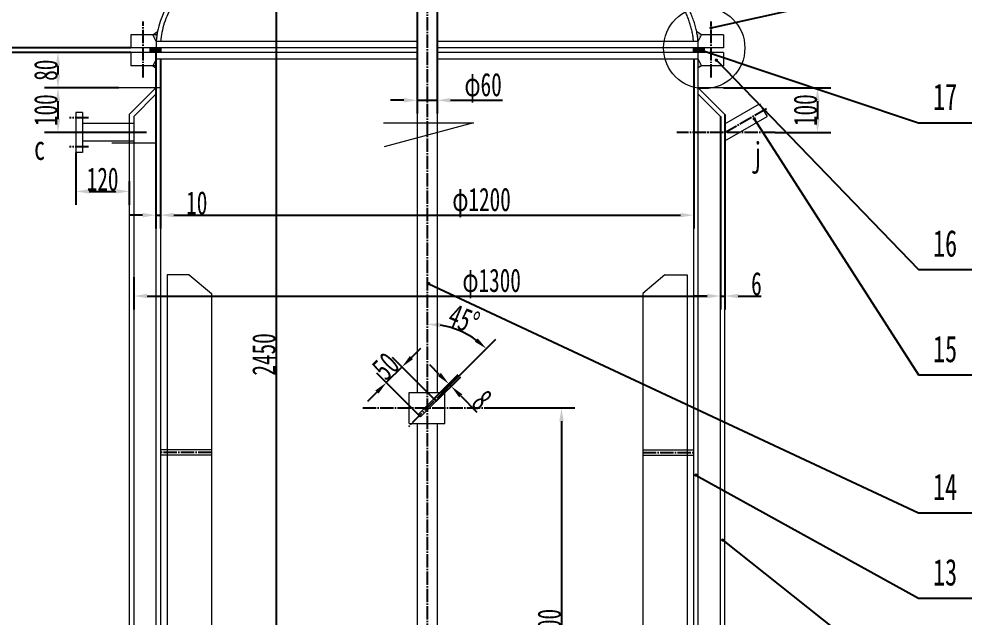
# Model space of a CAD drawing. Header units: millimetres. Extents: x 8208 to 15138, y -6581 to 3220.
# Drawn here: x 9540 to 11684, y -149 to 1199 of the extents above; entities that cross this region are included whole.
import ezdxf

# ---------------------------------------------------------------- set-up
doc = ezdxf.new("R2010")
doc.units = ezdxf.units.MM
doc.linetypes.add('EB_DASHDOT', pattern=[39, 30, -3, 3, -3])
doc.layers.get('Defpoints').update_dxf_attribs({"lineweight": 0})
for name, color, linetype, lineweight in [('CAXAEB0', 7, 'Continuous', 70), ('CAXA中心线层', 1, 'EB_DASHDOT', 25), ('CAXA尺寸线层', 3, 'Continuous', 25), ('CAXA粗实线层', 7, 'Continuous', 70)]:
    doc.layers.add(name, color=color, linetype=linetype, lineweight=lineweight)
doc.styles.add('UserTxtStyle7', font='SimSun.ttf', dxfattribs={"width": 0.667})
doc.styles.add('标准', font='SimSun.ttf', dxfattribs={"width": 0.667})
doc.dimstyles.new('标准', dxfattribs={"dimscale": 15, "dimtxt": 3.5, "dimasz": 2, "dimexe": 2, "dimexo": 0, "dimgap": 0.065, "dimtad": 1, "dimdec": 1, "dimdsep": 46, "dimtxsty": '标准', "dimcen": 0, "dimdle": 4, "dimadec": 4, "dimazin": 2, "dimtfac": 1, "dimtdec": 3, "dimtmove": 0, "dimatfit": 3, "dimfxl": 0, "dimtolj": 1, "dimtzin": 0, "dimarcsym": 0})

# ---------------------------------------------------------------- blocks, each defined once
blk = doc.blocks.new('*D147')
at = {"layer": 'CAXA尺寸线层', "color": 0, "linetype": 'Continuous', "lineweight": -2}
for p, q in [((9858, 1108.9), (9858, 727.7)), ((11058, 1108.9), (11058, 727.7)), ((9888, 757.7), (11028, 757.7))]:
    blk.add_line(p, q, dxfattribs=at)
at = {"layer": 'CAXA尺寸线层', "color": 0, "linetype": 'Continuous'}
for points in [[(9888, 762.7), (9888, 752.7), (9858, 757.7)], [(11028, 762.7), (11028, 752.7), (11058, 757.7)]]:
    blk.add_solid(points, dxfattribs=at)
at = {"layer": 'Defpoints', "color": 0, "linetype": 'Continuous'}
for p in [(9858, 1108.9), (11058, 1108.9), (11058, 757.7)]:
    blk.add_point(p, dxfattribs=at)
at = {"layer": 'CAXA尺寸线层', "color": 0, "linetype": 'Continuous', "lineweight": 18, "insert": (10580.5, 786), "char_height": 52.5, "attachment_point": 5, "style": '标准'}
blk.add_mtext('\\A1;\\fSimSun;φ1200', dxfattribs=at)
blk = doc.blocks.new('*D148')
at = {"layer": 'CAXA尺寸线层', "color": 0, "linetype": 'Continuous', "lineweight": -2}
for p, q in [((9798, 618.1), (9798, 545.7)), ((11118, 610), (11118, 545.7)), ((9828, 575.7), (11088, 575.7))]:
    blk.add_line(p, q, dxfattribs=at)
at = {"layer": 'CAXA尺寸线层', "color": 0, "linetype": 'Continuous'}
for points in [[(9828, 580.7), (9828, 570.7), (9798, 575.7)], [(11088, 580.7), (11088, 570.7), (11118, 575.7)]]:
    blk.add_solid(points, dxfattribs=at)
at = {"layer": 'Defpoints', "color": 0, "linetype": 'Continuous'}
for p in [(9798, 618.1), (11118, 610), (11118, 575.7)]:
    blk.add_point(p, dxfattribs=at)
at = {"layer": 'CAXA尺寸线层', "color": 0, "linetype": 'Continuous', "lineweight": 18, "insert": (10603.2, 604), "char_height": 52.5, "attachment_point": 5, "style": '标准'}
blk.add_mtext('\\A1;\\fSimSun;φ1300', dxfattribs=at)
blk = doc.blocks.new('*D153')
at = {"layer": 'CAXA尺寸线层', "color": 0, "linetype": 'Continuous', "lineweight": -2}
for p, q in [((10604.9, 323.9), (10790.3, 323.9)), ((10760.3, 293.9), (10760.3, -646.1)), ((11068, -676.1), (10730.3, -676.1))]:
    blk.add_line(p, q, dxfattribs=at)
at = {"layer": 'CAXA尺寸线层', "color": 0, "linetype": 'Continuous'}
for points in [[(10755.3, 293.9), (10765.3, 293.9), (10760.3, 323.9)], [(10755.3, -646.1), (10765.3, -646.1), (10760.3, -676.1)]]:
    blk.add_solid(points, dxfattribs=at)
at = {"layer": 'Defpoints', "color": 0, "linetype": 'Continuous'}
for p in [(10604.9, 323.9), (10760.3, -676.1), (11068, -676.1)]:
    blk.add_point(p, dxfattribs=at)
at = {"layer": 'CAXA尺寸线层', "color": 0, "linetype": 'Continuous', "lineweight": 18, "insert": (10733, -176.1), "char_height": 52.5, "attachment_point": 5, "rotation": 90, "style": '标准'}
blk.add_mtext('\\A1;\\fSimSun;1000', dxfattribs=at)
blk = doc.blocks.new('*D154')
at = {"layer": 'CAXA尺寸线层', "color": 0, "linetype": 'Continuous', "lineweight": -2}
for p, q in [((10485.4, 399.4), (10464.2, 420.6)), ((10473, 344.6), (10527.8, 399.4)), ((10478.7, 339), (10533.5, 393.7)), ((10506.6, 378.2), (10512.3, 372.5)), ((10533.5, 351.3), (10570.1, 314.7))]:
    blk.add_line(p, q, dxfattribs=at)
at = {"layer": 'CAXA尺寸线层', "color": 0, "linetype": 'Continuous'}
for points in [[(10488.9, 402.9), (10481.9, 395.9), (10506.6, 378.2)], [(10537, 354.8), (10529.9, 347.8), (10512.3, 372.5)]]:
    blk.add_solid(points, dxfattribs=at)
at = {"layer": 'Defpoints', "color": 0, "linetype": 'Continuous'}
for p in [(10512.3, 372.5), (10473, 344.6), (10478.7, 339)]:
    blk.add_point(p, dxfattribs=at)
at = {"layer": 'CAXA尺寸线层', "color": 0, "linetype": 'Continuous', "lineweight": 18, "insert": (10581.6, 341.6), "char_height": 52.5, "attachment_point": 5, "rotation": 315, "style": '标准'}
blk.add_mtext('\\A1;\\fSimSun;8', dxfattribs=at)
blk = doc.blocks.new('*D155')
at = {"layer": 'CAXA尺寸线层', "color": 0, "linetype": 'Continuous'}
blk.add_line((10500.7, 366.7), (10612.5, 478.4), dxfattribs=at)
blk.add_arc((10458, 323.9), 188.6, 54.1247, 80.8753, dxfattribs=at)
for points in [[(10487.5, 505.1), (10488.3, 515.1), (10458, 512.5)], [(10571.7, 480.5), (10565.2, 472.9), (10591.3, 457.2)]]:
    blk.add_solid(points, dxfattribs=at)
at = {"layer": 'Defpoints', "color": 0, "linetype": 'Continuous'}
for p in [(10458, 2334.4), (10552.3, 487.2), (10500.7, 366.7), (10416.1, 282), (10458, -1001.1)]:
    blk.add_point(p, dxfattribs=at)
at = {"layer": 'CAXA尺寸线层', "color": 0, "linetype": 'Continuous', "insert": (10540.6, 523.3), "char_height": 52.5, "attachment_point": 5, "rotation": 337.5, "style": '标准'}
blk.add_mtext('\\A1;\\fSimSun;45{%%D}', dxfattribs=at)
blk = doc.blocks.new('*D156')
at = {"layer": 'CAXA尺寸线层', "color": 0, "linetype": 'Continuous', "lineweight": -2}
for p, q in [((10422.7, 437.4), (10444, 458.6)), ((10478.7, 339), (10380.3, 437.4)), ((10401.5, 416.1), (10366.2, 380.8)), ((10443.3, 303.6), (10345, 402)), ((10345, 359.6), (10323.7, 338.4))]:
    blk.add_line(p, q, dxfattribs=at)
at = {"layer": 'CAXA尺寸线层', "color": 0, "linetype": 'Continuous'}
for points in [[(10419.2, 440.9), (10426.3, 433.8), (10401.5, 416.1)], [(10341.4, 363.1), (10348.5, 356), (10366.2, 380.8)]]:
    blk.add_solid(points, dxfattribs=at)
at = {"layer": 'Defpoints', "color": 0, "linetype": 'Continuous'}
for p in [(10366.2, 380.8), (10478.7, 339), (10443.3, 303.6)]:
    blk.add_point(p, dxfattribs=at)
at = {"layer": 'CAXA尺寸线层', "color": 0, "linetype": 'Continuous', "lineweight": 18, "insert": (10364.6, 417.7), "char_height": 52.5, "attachment_point": 5, "rotation": 45, "style": '标准'}
blk.add_mtext('\\A1;\\fSimSun;50', dxfattribs=at)
blk = doc.blocks.new('*D157')
at = {"layer": 'CAXA尺寸线层', "color": 0, "linetype": 'Continuous', "lineweight": -2}
for p, q in [((10295, 1614.8), (10088.3, 1614.8)), ((10118.3, 1584.8), (10118.3, -696.1)), ((10435.5, -726.1), (10088.3, -726.1))]:
    blk.add_line(p, q, dxfattribs=at)
at = {"layer": 'CAXA尺寸线层', "color": 0, "linetype": 'Continuous'}
for points in [[(10113.3, 1584.8), (10123.3, 1584.8), (10118.3, 1614.8)], [(10113.3, -696.1), (10123.3, -696.1), (10118.3, -726.1)]]:
    blk.add_solid(points, dxfattribs=at)
at = {"layer": 'Defpoints', "color": 0, "linetype": 'Continuous'}
for p in [(10295, 1614.8), (10118.3, -726.1), (10435.5, -726.1)]:
    blk.add_point(p, dxfattribs=at)
at = {"layer": 'CAXA尺寸线层', "color": 0, "linetype": 'Continuous', "lineweight": 18, "insert": (10091.1, 444.3), "char_height": 52.5, "attachment_point": 5, "rotation": 90, "style": '标准'}
blk.add_mtext('\\A1;\\fSimSun;2450', dxfattribs=at)
blk = doc.blocks.new('*D158')
at = {"layer": 'CAXA尺寸线层', "color": 0, "linetype": 'Continuous', "lineweight": -2}
for p, q in [((11124.6, 1043.9), (11366.2, 1043.9)), ((11336.2, 1013.9), (11336.2, 973.9)), ((11240.9, 943.9), (11366.2, 943.9))]:
    blk.add_line(p, q, dxfattribs=at)
at = {"layer": 'CAXA尺寸线层', "color": 0, "linetype": 'Continuous'}
for points in [[(11331.2, 1013.9), (11341.2, 1013.9), (11336.2, 1043.9)], [(11331.2, 973.9), (11341.2, 973.9), (11336.2, 943.9)]]:
    blk.add_solid(points, dxfattribs=at)
at = {"layer": 'Defpoints', "color": 0, "linetype": 'Continuous'}
for p in [(11124.6, 1043.9), (11240.9, 943.9), (11336.2, 943.9)]:
    blk.add_point(p, dxfattribs=at)
at = {"layer": 'CAXA尺寸线层', "color": 0, "linetype": 'Continuous', "lineweight": 18, "insert": (11309, 993.9), "char_height": 52.5, "attachment_point": 5, "rotation": 90, "style": '标准'}
blk.add_mtext('\\A1;\\fSimSun;100', dxfattribs=at)
blk = doc.blocks.new('*D159')
at = {"layer": 'CAXA尺寸线层', "color": 0, "linetype": 'Continuous', "lineweight": -2}
for p, q in [((9791.4, 1123.9), (9597.6, 1123.9)), ((9627.6, 1093.9), (9627.6, 1073.9)), ((9764.3, 1043.9), (9597.6, 1043.9))]:
    blk.add_line(p, q, dxfattribs=at)
at = {"layer": 'CAXA尺寸线层', "color": 0, "linetype": 'Continuous'}
for points in [[(9622.6, 1093.9), (9632.6, 1093.9), (9627.6, 1123.9)], [(9622.6, 1073.9), (9632.6, 1073.9), (9627.6, 1043.9)]]:
    blk.add_solid(points, dxfattribs=at)
at = {"layer": 'Defpoints', "color": 0, "linetype": 'Continuous'}
for p in [(9791.4, 1123.9), (9627.6, 1043.9), (9764.3, 1043.9)]:
    blk.add_point(p, dxfattribs=at)
at = {"layer": 'CAXA尺寸线层', "color": 0, "linetype": 'Continuous', "lineweight": 18, "insert": (9600.4, 1083.9), "char_height": 52.5, "attachment_point": 5, "rotation": 90, "style": '标准'}
blk.add_mtext('\\A1;\\fSimSun;80', dxfattribs=at)
blk = doc.blocks.new('*D160')
at = {"layer": 'CAXA尺寸线层', "color": 0, "linetype": 'Continuous', "lineweight": -2}
for p, q in [((9764.3, 1043.9), (9597.6, 1043.9)), ((9627.6, 1013.9), (9627.6, 973.9)), ((9826.8, 943.9), (9597.6, 943.9))]:
    blk.add_line(p, q, dxfattribs=at)
at = {"layer": 'CAXA尺寸线层', "color": 0, "linetype": 'Continuous'}
for points in [[(9622.6, 1013.9), (9632.6, 1013.9), (9627.6, 1043.9)], [(9622.6, 973.9), (9632.6, 973.9), (9627.6, 943.9)]]:
    blk.add_solid(points, dxfattribs=at)
at = {"layer": 'Defpoints', "color": 0, "linetype": 'Continuous'}
for p in [(9764.3, 1043.9), (9627.6, 943.9), (9826.8, 943.9)]:
    blk.add_point(p, dxfattribs=at)
at = {"layer": 'CAXA尺寸线层', "color": 0, "linetype": 'Continuous', "lineweight": 18, "insert": (9600.4, 993.9), "char_height": 52.5, "attachment_point": 5, "rotation": 90, "style": '标准'}
blk.add_mtext('\\A1;\\fSimSun;100', dxfattribs=at)
blk = doc.blocks.new('*D161')
at = {"layer": 'CAXA尺寸线层', "color": 0, "linetype": 'Continuous', "lineweight": -2}
for p, q in [((9668, 898.9), (9668, 781.2)), ((9788, 834.4), (9788, 781.2)), ((9698, 811.2), (9758, 811.2))]:
    blk.add_line(p, q, dxfattribs=at)
at = {"layer": 'CAXA尺寸线层', "color": 0, "linetype": 'Continuous'}
for points in [[(9698, 816.2), (9698, 806.2), (9668, 811.2)], [(9758, 816.2), (9758, 806.2), (9788, 811.2)]]:
    blk.add_solid(points, dxfattribs=at)
at = {"layer": 'Defpoints', "color": 0, "linetype": 'Continuous'}
for p in [(9668, 898.9), (9788, 834.4), (9788, 811.2)]:
    blk.add_point(p, dxfattribs=at)
at = {"layer": 'CAXA尺寸线层', "color": 0, "linetype": 'Continuous', "lineweight": 18, "insert": (9728, 838.4), "char_height": 52.5, "attachment_point": 5, "style": '标准'}
blk.add_mtext('\\A1;\\fSimSun;120', dxfattribs=at)
blk = doc.blocks.new('*D163')
at = {"layer": 'CAXA尺寸线层', "color": 0, "linetype": 'Continuous', "lineweight": -2}
for p, q in [((10273.5, 2257.9), (9285.2, 2257.9)), ((9315.2, -1371.1), (9315.2, 2227.9)), ((9903, -1401.1), (9285.2, -1401.1))]:
    blk.add_line(p, q, dxfattribs=at)
at = {"layer": 'CAXA尺寸线层', "color": 0, "linetype": 'Continuous'}
for points in [[(9310.2, 2227.9), (9320.2, 2227.9), (9315.2, 2257.9)], [(9310.2, -1371.1), (9320.2, -1371.1), (9315.2, -1401.1)]]:
    blk.add_solid(points, dxfattribs=at)
at = {"layer": 'Defpoints', "color": 0, "linetype": 'Continuous'}
for p in [(9315.2, 2257.9), (10273.5, 2257.9), (9903, -1401.1)]:
    blk.add_point(p, dxfattribs=at)
at = {"layer": 'CAXA尺寸线层', "color": 0, "linetype": 'Continuous', "lineweight": 18, "insert": (9287.9, 428.4), "char_height": 52.5, "attachment_point": 5, "rotation": 90, "style": '标准'}
blk.add_mtext('\\A1;\\fSimSun;3642', dxfattribs=at)
blk = doc.blocks.new('*D164')
at = {"layer": 'CAXA尺寸线层', "color": 0, "linetype": 'Continuous', "lineweight": -2}
for p, q in [((9481.7, 1163.9), (9481.7, 1193.9)), ((9791.4, 1133.9), (9451.7, 1133.9)), ((9791.4, 1123.9), (9451.7, 1123.9)), ((9481.7, 1133.9), (9481.7, 1123.9)), ((9481.7, 1093.9), (9481.7, 1043.1))]:
    blk.add_line(p, q, dxfattribs=at)
at = {"layer": 'CAXA尺寸线层', "color": 0, "linetype": 'Continuous'}
for points in [[(9476.7, 1163.9), (9486.7, 1163.9), (9481.7, 1133.9)], [(9476.7, 1093.9), (9486.7, 1093.9), (9481.7, 1123.9)]]:
    blk.add_solid(points, dxfattribs=at)
at = {"layer": 'Defpoints', "color": 0, "linetype": 'Continuous'}
for p in [(9481.7, 1123.9), (9791.4, 1133.9), (9791.4, 1123.9)]:
    blk.add_point(p, dxfattribs=at)
at = {"layer": 'CAXA尺寸线层', "color": 0, "linetype": 'Continuous', "lineweight": 18, "insert": (9454.5, 1053.5), "char_height": 52.5, "attachment_point": 5, "rotation": 90, "style": '标准'}
blk.add_mtext('\\A1;\\fSimSun;3', dxfattribs=at)
blk = doc.blocks.new('*D165')
at = {"layer": 'CAXA尺寸线层', "color": 0, "linetype": 'Continuous', "lineweight": -2}
for p, q in [((10366.2, 1458.9), (9451.7, 1458.9)), ((9481.7, 1428.9), (9481.7, 1163.9)), ((9791.4, 1133.9), (9451.7, 1133.9))]:
    blk.add_line(p, q, dxfattribs=at)
at = {"layer": 'CAXA尺寸线层', "color": 0, "linetype": 'Continuous'}
for points in [[(9476.7, 1428.9), (9486.7, 1428.9), (9481.7, 1458.9)], [(9476.7, 1163.9), (9486.7, 1163.9), (9481.7, 1133.9)]]:
    blk.add_solid(points, dxfattribs=at)
at = {"layer": 'Defpoints', "color": 0, "linetype": 'Continuous'}
for p in [(10366.2, 1458.9), (9481.7, 1133.9), (9791.4, 1133.9)]:
    blk.add_point(p, dxfattribs=at)
at = {"layer": 'CAXA尺寸线层', "color": 0, "linetype": 'Continuous', "lineweight": 18, "insert": (9454.5, 1296.4), "char_height": 52.5, "attachment_point": 5, "rotation": 90, "style": '标准'}
blk.add_mtext('\\A1;\\fSimSun;325', dxfattribs=at)
blk = doc.blocks.new('*D168')
at = {"layer": 'CAXA尺寸线层', "color": 0, "linetype": 'Continuous', "lineweight": -2}
for p, q in [((9791.4, 1123.9), (9451.7, 1123.9)), ((9481.7, 1093.9), (9481.7, -646.1)), ((9848, -676.1), (9451.7, -676.1))]:
    blk.add_line(p, q, dxfattribs=at)
at = {"layer": 'CAXA尺寸线层', "color": 0, "linetype": 'Continuous'}
for points in [[(9476.7, 1093.9), (9486.7, 1093.9), (9481.7, 1123.9)], [(9476.7, -646.1), (9486.7, -646.1), (9481.7, -676.1)]]:
    blk.add_solid(points, dxfattribs=at)
at = {"layer": 'Defpoints', "color": 0, "linetype": 'Continuous'}
for p in [(9791.4, 1123.9), (9481.7, -676.1), (9848, -676.1)]:
    blk.add_point(p, dxfattribs=at)
at = {"layer": 'CAXA尺寸线层', "color": 0, "linetype": 'Continuous', "lineweight": 18, "insert": (9454.5, 223.9), "char_height": 52.5, "attachment_point": 5, "rotation": 90, "style": '标准'}
blk.add_mtext('\\A1;\\fSimSun;1800', dxfattribs=at)
blk = doc.blocks.new('*D174')
at = {"layer": 'CAXA尺寸线层', "color": 0, "linetype": 'Continuous', "lineweight": -2}
for p, q in [((11118, 979.8), (11118, 545.7)), ((11128, 983.9), (11128, 545.7)), ((11088, 575.7), (11058, 575.7)), ((11118, 575.7), (11128, 575.7)), ((11158, 575.7), (11209.8, 575.7))]:
    blk.add_line(p, q, dxfattribs=at)
at = {"layer": 'CAXA尺寸线层', "color": 0, "linetype": 'Continuous'}
for points in [[(11088, 580.7), (11088, 570.7), (11118, 575.7)], [(11158, 580.7), (11158, 570.7), (11128, 575.7)]]:
    blk.add_solid(points, dxfattribs=at)
at = {"layer": 'Defpoints', "color": 0, "linetype": 'Continuous'}
for p in [(11118, 979.8), (11128, 983.9), (11128, 575.7)]:
    blk.add_point(p, dxfattribs=at)
at = {"layer": 'CAXA尺寸线层', "color": 0, "linetype": 'Continuous', "lineweight": 18, "insert": (11198.9, 603), "char_height": 52.5, "attachment_point": 5, "style": '标准'}
blk.add_mtext('\\A1;\\fSimSun;6', dxfattribs=at)
blk = doc.blocks.new('*D176')
at = {"layer": 'CAXA尺寸线层', "color": 0, "linetype": 'Continuous', "lineweight": -2}
for p, q in [((10435.5, 1458.7), (10435.5, 986.3)), ((10480.5, 1458.7), (10480.5, 986.3)), ((10405.5, 1016.3), (10375.5, 1016.3)), ((10435.5, 1016.3), (10480.5, 1016.3)), ((10510.5, 1016.3), (10627.4, 1016.3))]:
    blk.add_line(p, q, dxfattribs=at)
at = {"layer": 'CAXA尺寸线层', "color": 0, "linetype": 'Continuous'}
for points in [[(10405.5, 1021.3), (10405.5, 1011.3), (10435.5, 1016.3)], [(10510.5, 1021.3), (10510.5, 1011.3), (10480.5, 1016.3)]]:
    blk.add_solid(points, dxfattribs=at)
at = {"layer": 'Defpoints', "color": 0, "linetype": 'Continuous'}
for p in [(10435.5, 1458.7), (10480.5, 1458.7), (10480.5, 1016.3)]:
    blk.add_point(p, dxfattribs=at)
at = {"layer": 'CAXA尺寸线层', "color": 0, "linetype": 'Continuous', "lineweight": 18, "insert": (10584, 1044.5), "char_height": 52.5, "attachment_point": 5, "style": '标准'}
blk.add_mtext('\\A1;\\fSimSun;φ60', dxfattribs=at)
blk = doc.blocks.new('*D178')
at = {"layer": 'CAXA尺寸线层', "color": 0, "linetype": 'Continuous', "lineweight": -2}
for p, q in [((9848, 1123.9), (9848, 727.7)), ((9858, 1108.9), (9858, 727.7)), ((9818, 757.7), (9788, 757.7)), ((9848, 757.7), (9858, 757.7)), ((9888, 757.7), (9961.6, 757.7))]:
    blk.add_line(p, q, dxfattribs=at)
at = {"layer": 'CAXA尺寸线层', "color": 0, "linetype": 'Continuous'}
for points in [[(9818, 762.7), (9818, 752.7), (9848, 757.7)], [(9888, 762.7), (9888, 752.7), (9858, 757.7)]]:
    blk.add_solid(points, dxfattribs=at)
at = {"layer": 'Defpoints', "color": 0, "linetype": 'Continuous'}
for p in [(9848, 1123.9), (9858, 1108.9), (9858, 757.7)]:
    blk.add_point(p, dxfattribs=at)
at = {"layer": 'CAXA尺寸线层', "color": 0, "linetype": 'Continuous', "lineweight": 18, "insert": (9939.8, 785), "char_height": 52.5, "attachment_point": 5, "style": '标准'}
blk.add_mtext('\\A1;\\fSimSun;10', dxfattribs=at)
blk = doc.blocks.new('CAXBLOCK162', base_point=(13.6, 1409.8))
at = {"layer": 'CAXAEB0', "linetype": 'Continuous', "lineweight": 25}
blk.add_hatch(color=0, dxfattribs=at).paths.add_polyline_path([(-543.1, 1759.5), (-543.2, 1760.1), (-543.3, 1760.7), (-543.6, 1761.2), (-543.9, 1761.7), (-544.2, 1762.2), (-544.7, 1762.5), (-545.2, 1762.8), (-545.7, 1763.1), (-546.3, 1763.2), (-546.9, 1763.3), (-547.5, 1763.2), (-548.1, 1763.1), (-548.6, 1762.8), (-549.1, 1762.5), (-549.5, 1762.2), (-549.9, 1761.7), (-550.2, 1761.2), (-550.5, 1760.7), (-550.6, 1760.1), (-550.6, 1759.5), (-550.6, 1758.9), (-550.5, 1758.3), (-550.2, 1757.8), (-549.9, 1757.3), (-549.5, 1756.9), (-549.1, 1756.5), (-548.6, 1756.2), (-548.1, 1755.9), (-547.5, 1755.8), (-546.9, 1755.8), (-546.3, 1755.8), (-545.7, 1755.9), (-545.2, 1756.2), (-544.7, 1756.5), (-544.2, 1756.9), (-543.9, 1757.3), (-543.6, 1757.8), (-543.3, 1758.3), (-543.2, 1758.9)], flags=0)
at = {"layer": 'CAXAEB0', "color": 0, "linetype": 'Continuous', "lineweight": 25}
for p, q in [((-546.9, 1759.5), (-106.4, 1409.8)), ((-106.4, 1409.8), (13.6, 1409.8))]:
    blk.add_line(p, q, dxfattribs=at)
at = {"layer": 'CAXAEB0', "color": 0, "linetype": 'Continuous', "lineweight": 25, "insert": (-74.1, 1498.4), "char_height": 60, "attachment_point": 1, "style": 'UserTxtStyle7'}
blk.add_mtext('\\fSimSun|b0|i0|p34;12', dxfattribs=at)
blk = doc.blocks.new('CAXBLOCK161', base_point=(-546.9, 1759.5))
at = {"layer": 'CAXAEB0', "color": 0, "linetype": 'ByBlock', "lineweight": -2}
blk.add_blockref('CAXBLOCK162', (13.6, 1409.8), dxfattribs=at)
blk = doc.blocks.new('CAXBLOCK164', base_point=(13.6, 1628.7))
at = {"layer": 'CAXAEB0', "linetype": 'Continuous', "lineweight": 25}
blk.add_hatch(color=0, dxfattribs=at).paths.add_polyline_path([(-603.5, 1905.8), (-603.6, 1906.4), (-603.7, 1907), (-603.9, 1907.5), (-604.3, 1908), (-604.6, 1908.5), (-605.1, 1908.8), (-605.6, 1909.1), (-606.1, 1909.4), (-606.7, 1909.5), (-607.3, 1909.5), (-607.9, 1909.5), (-608.4, 1909.4), (-609, 1909.1), (-609.5, 1908.8), (-609.9, 1908.5), (-610.3, 1908), (-610.6, 1907.5), (-610.9, 1907), (-611, 1906.4), (-611, 1905.8), (-611, 1905.2), (-610.9, 1904.6), (-610.6, 1904.1), (-610.3, 1903.6), (-609.9, 1903.1), (-609.5, 1902.8), (-609, 1902.5), (-608.4, 1902.2), (-607.9, 1902.1), (-607.3, 1902), (-606.7, 1902.1), (-606.1, 1902.2), (-605.6, 1902.5), (-605.1, 1902.8), (-604.6, 1903.1), (-604.3, 1903.6), (-603.9, 1904.1), (-603.7, 1904.6), (-603.6, 1905.2)], flags=0)
at = {"layer": 'CAXAEB0', "color": 0, "linetype": 'Continuous', "lineweight": 25}
for p, q in [((-607.3, 1905.8), (-106.4, 1628.7)), ((-106.4, 1628.7), (13.6, 1628.7))]:
    blk.add_line(p, q, dxfattribs=at)
at = {"layer": 'CAXAEB0', "color": 0, "linetype": 'Continuous', "lineweight": 25, "insert": (-74.1, 1717.4), "char_height": 60, "attachment_point": 1, "style": 'UserTxtStyle7'}
blk.add_mtext('\\fSimSun|b0|i0|p34;13', dxfattribs=at)
blk = doc.blocks.new('CAXBLOCK163', base_point=(-607.3, 1905.8))
at = {"layer": 'CAXAEB0', "color": 0, "linetype": 'ByBlock', "lineweight": -2}
blk.add_blockref('CAXBLOCK164', (13.6, 1628.7), dxfattribs=at)
blk = doc.blocks.new('CAXBLOCK166', base_point=(13.6, 1820.9))
at = {"layer": 'CAXAEB0', "linetype": 'Continuous', "lineweight": 25}
blk.add_hatch(color=0, dxfattribs=at).paths.add_polyline_path([(-1204.4, 2336.6), (-1204.5, 2337.2), (-1204.6, 2337.8), (-1204.9, 2338.3), (-1205.2, 2338.8), (-1205.5, 2339.3), (-1206, 2339.6), (-1206.5, 2339.9), (-1207, 2340.2), (-1207.6, 2340.3), (-1208.2, 2340.4), (-1208.8, 2340.3), (-1209.4, 2340.2), (-1209.9, 2339.9), (-1210.4, 2339.6), (-1210.8, 2339.3), (-1211.2, 2338.8), (-1211.5, 2338.3), (-1211.8, 2337.8), (-1211.9, 2337.2), (-1211.9, 2336.6), (-1211.9, 2336), (-1211.8, 2335.4), (-1211.5, 2334.9), (-1211.2, 2334.4), (-1210.8, 2334), (-1210.4, 2333.6), (-1209.9, 2333.3), (-1209.4, 2333), (-1208.8, 2332.9), (-1208.2, 2332.9), (-1207.6, 2332.9), (-1207, 2333), (-1206.5, 2333.3), (-1206, 2333.6), (-1205.5, 2334), (-1205.2, 2334.4), (-1204.9, 2334.9), (-1204.6, 2335.4), (-1204.5, 2336)], flags=0)
at = {"layer": 'CAXAEB0', "color": 0, "linetype": 'Continuous', "lineweight": 25}
for p, q in [((-1208.2, 2336.6), (-106.4, 1820.9)), ((-106.4, 1820.9), (13.6, 1820.9))]:
    blk.add_line(p, q, dxfattribs=at)
at = {"layer": 'CAXAEB0', "color": 0, "linetype": 'Continuous', "lineweight": 25, "insert": (-74.1, 1909.5), "char_height": 60, "attachment_point": 1, "style": 'UserTxtStyle7'}
blk.add_mtext('\\fSimSun|b0|i0|p34;14', dxfattribs=at)
blk = doc.blocks.new('CAXBLOCK165', base_point=(-1208.2, 2336.6))
at = {"layer": 'CAXAEB0', "color": 0, "linetype": 'ByBlock', "lineweight": -2}
blk.add_blockref('CAXBLOCK166', (13.6, 1820.9), dxfattribs=at)
blk = doc.blocks.new('CAXBLOCK168', base_point=(13.6, 2131.4))
at = {"layer": 'CAXAEB0', "linetype": 'Continuous', "lineweight": 25}
blk.add_hatch(color=0, dxfattribs=at).paths.add_polyline_path([(-472.4, 2707.7), (-472.4, 2708.2), (-472.6, 2708.8), (-472.8, 2709.4), (-473.1, 2709.9), (-473.5, 2710.3), (-473.9, 2710.7), (-474.4, 2711), (-475, 2711.2), (-475.5, 2711.4), (-476.1, 2711.4), (-476.7, 2711.4), (-477.3, 2711.2), (-477.8, 2711), (-478.3, 2710.7), (-478.8, 2710.3), (-479.2, 2709.9), (-479.5, 2709.4), (-479.7, 2708.8), (-479.8, 2708.2), (-479.9, 2707.7), (-479.8, 2707.1), (-479.7, 2706.5), (-479.5, 2706), (-479.2, 2705.5), (-478.8, 2705), (-478.3, 2704.6), (-477.8, 2704.3), (-477.3, 2704.1), (-476.7, 2704), (-476.1, 2703.9), (-475.5, 2704), (-475, 2704.1), (-474.4, 2704.3), (-473.9, 2704.6), (-473.5, 2705), (-473.1, 2705.5), (-472.8, 2706), (-472.6, 2706.5), (-472.4, 2707.1)], flags=0)
at = {"layer": 'CAXAEB0', "color": 0, "linetype": 'Continuous', "lineweight": 25}
for p, q in [((-476.1, 2707.7), (-106.4, 2131.4)), ((-106.4, 2131.4), (13.6, 2131.4))]:
    blk.add_line(p, q, dxfattribs=at)
at = {"layer": 'CAXAEB0', "color": 0, "linetype": 'Continuous', "lineweight": 25, "insert": (-74.1, 2220), "char_height": 60, "attachment_point": 1, "style": 'UserTxtStyle7'}
blk.add_mtext('\\fSimSun|b0|i0|p34;15', dxfattribs=at)
blk = doc.blocks.new('CAXBLOCK167', base_point=(-476.1, 2707.7))
at = {"layer": 'CAXAEB0', "color": 0, "linetype": 'ByBlock', "lineweight": -2}
blk.add_blockref('CAXBLOCK168', (13.6, 2131.4), dxfattribs=at)
blk = doc.blocks.new('CAXBLOCK170', base_point=(13.6, 2368.9))
at = {"layer": 'CAXAEB0', "linetype": 'Continuous', "lineweight": 25}
blk.add_hatch(color=0, dxfattribs=at).paths.add_polyline_path([(-557.4, 2839.7), (-557.5, 2840.3), (-557.6, 2840.9), (-557.8, 2841.4), (-558.2, 2841.9), (-558.5, 2842.4), (-559, 2842.7), (-559.5, 2843), (-560, 2843.3), (-560.6, 2843.4), (-561.2, 2843.4), (-561.8, 2843.4), (-562.3, 2843.3), (-562.9, 2843), (-563.4, 2842.7), (-563.8, 2842.4), (-564.2, 2841.9), (-564.5, 2841.4), (-564.8, 2840.9), (-564.9, 2840.3), (-564.9, 2839.7), (-564.9, 2839.1), (-564.8, 2838.5), (-564.5, 2838), (-564.2, 2837.5), (-563.8, 2837), (-563.4, 2836.7), (-562.9, 2836.4), (-562.3, 2836.1), (-561.8, 2836), (-561.2, 2835.9), (-560.6, 2836), (-560, 2836.1), (-559.5, 2836.4), (-559, 2836.7), (-558.5, 2837), (-558.2, 2837.5), (-557.8, 2838), (-557.6, 2838.5), (-557.5, 2839.1)], flags=0)
at = {"layer": 'CAXAEB0', "color": 0, "linetype": 'Continuous', "lineweight": 25}
for p, q in [((-561.2, 2839.7), (-106.4, 2368.9)), ((-106.4, 2368.9), (13.6, 2368.9))]:
    blk.add_line(p, q, dxfattribs=at)
at = {"layer": 'CAXAEB0', "color": 0, "linetype": 'Continuous', "lineweight": 25, "insert": (-74.1, 2457.5), "char_height": 60, "attachment_point": 1, "style": 'UserTxtStyle7'}
blk.add_mtext('\\fSimSun|b0|i0|p34;16', dxfattribs=at)
blk = doc.blocks.new('CAXBLOCK169', base_point=(-561.2, 2839.7))
at = {"layer": 'CAXAEB0', "color": 0, "linetype": 'ByBlock', "lineweight": -2}
blk.add_blockref('CAXBLOCK170', (13.6, 2368.9), dxfattribs=at)
blk = doc.blocks.new('CAXBLOCK172', base_point=(13.6, 2698.6))
at = {"layer": 'CAXAEB0', "linetype": 'Continuous', "lineweight": 25}
blk.add_hatch(color=0, dxfattribs=at).paths.add_polyline_path([(-595.3, 2863.4), (-595.4, 2864), (-595.5, 2864.6), (-595.7, 2865.1), (-596, 2865.6), (-596.4, 2866), (-596.9, 2866.4), (-597.4, 2866.7), (-597.9, 2867), (-598.5, 2867.1), (-599.1, 2867.1), (-599.7, 2867.1), (-600.2, 2867), (-600.8, 2866.7), (-601.3, 2866.4), (-601.7, 2866), (-602.1, 2865.6), (-602.4, 2865.1), (-602.6, 2864.6), (-602.8, 2864), (-602.8, 2863.4), (-602.8, 2862.8), (-602.6, 2862.2), (-602.4, 2861.7), (-602.1, 2861.2), (-601.7, 2860.7), (-601.3, 2860.4), (-600.8, 2860.1), (-600.2, 2859.8), (-599.7, 2859.7), (-599.1, 2859.6), (-598.5, 2859.7), (-597.9, 2859.8), (-597.4, 2860.1), (-596.9, 2860.4), (-596.4, 2860.7), (-596, 2861.2), (-595.7, 2861.7), (-595.5, 2862.2), (-595.4, 2862.8)], flags=0)
at = {"layer": 'CAXAEB0', "color": 0, "linetype": 'Continuous', "lineweight": 25}
for p, q in [((-599.1, 2863.4), (-106.4, 2698.6)), ((-106.4, 2698.6), (13.6, 2698.6))]:
    blk.add_line(p, q, dxfattribs=at)
at = {"layer": 'CAXAEB0', "color": 0, "linetype": 'Continuous', "lineweight": 25, "insert": (-74.1, 2787.3), "char_height": 60, "attachment_point": 1, "style": 'UserTxtStyle7'}
blk.add_mtext('\\fSimSun|b0|i0|p34;17', dxfattribs=at)
blk = doc.blocks.new('CAXBLOCK171', base_point=(-599.1, 2863.4))
at = {"layer": 'CAXAEB0', "color": 0, "linetype": 'ByBlock', "lineweight": -2}
blk.add_blockref('CAXBLOCK172', (13.6, 2698.6), dxfattribs=at)
blk = doc.blocks.new('CAXBLOCK174', base_point=(13.6, 3016.2))
at = {"layer": 'CAXAEB0', "linetype": 'Continuous', "lineweight": 25}
blk.add_hatch(color=0, dxfattribs=at).paths.add_polyline_path([(-569.5, 2912.6), (-569.6, 2913.2), (-569.7, 2913.7), (-569.9, 2914.3), (-570.3, 2914.8), (-570.6, 2915.2), (-571.1, 2915.6), (-571.6, 2915.9), (-572.1, 2916.1), (-572.7, 2916.3), (-573.3, 2916.3), (-573.9, 2916.3), (-574.4, 2916.1), (-575, 2915.9), (-575.5, 2915.6), (-575.9, 2915.2), (-576.3, 2914.8), (-576.6, 2914.3), (-576.9, 2913.7), (-577, 2913.2), (-577, 2912.6), (-577, 2912), (-576.9, 2911.4), (-576.6, 2910.9), (-576.3, 2910.4), (-575.9, 2909.9), (-575.5, 2909.5), (-575, 2909.2), (-574.4, 2909), (-573.9, 2908.9), (-573.3, 2908.8), (-572.7, 2908.9), (-572.1, 2909), (-571.6, 2909.2), (-571.1, 2909.5), (-570.6, 2909.9), (-570.3, 2910.4), (-569.9, 2910.9), (-569.7, 2911.4), (-569.6, 2912)], flags=0)
at = {"layer": 'CAXAEB0', "color": 0, "linetype": 'Continuous', "lineweight": 25}
for p, q in [((-573.3, 2912.6), (-106.4, 3016.2)), ((-106.4, 3016.2), (13.6, 3016.2))]:
    blk.add_line(p, q, dxfattribs=at)
at = {"layer": 'CAXAEB0', "color": 0, "linetype": 'Continuous', "lineweight": 25, "insert": (-74.1, 3104.9), "char_height": 60, "attachment_point": 1, "style": 'UserTxtStyle7'}
blk.add_mtext('\\fSimSun|b0|i0|p34;18', dxfattribs=at)
blk = doc.blocks.new('CAXBLOCK175', base_point=(13.6, 3136.2))
at = {"layer": 'CAXAEB0', "color": 0, "linetype": 'Continuous', "lineweight": 25}
for p, q in [((-106.4, 3016.2), (-106.4, 3136.2)), ((-106.4, 3136.2), (13.6, 3136.2))]:
    blk.add_line(p, q, dxfattribs=at)
at = {"layer": 'CAXAEB0', "color": 0, "linetype": 'Continuous', "lineweight": 25, "insert": (-74.1, 3224.9), "char_height": 60, "attachment_point": 1, "style": 'UserTxtStyle7'}
blk.add_mtext('\\fSimSun|b0|i0|p34;19', dxfattribs=at)
blk = doc.blocks.new('CAXBLOCK173', base_point=(-573.3, 2912.6))
at = {"layer": 'CAXAEB0', "color": 0, "linetype": 'ByBlock', "lineweight": -2}
for name, p in [('CAXBLOCK175', (13.6, 3136.2)), ('CAXBLOCK174', (13.6, 3016.2))]:
    blk.add_blockref(name, p, dxfattribs=at)

msp = doc.modelspace()

# ---------------------------------------------------------------- hatches: boundary and pattern name
at = {"layer": 'CAXAEB0', "linetype": 'Continuous', "lineweight": 25}
h = msp.add_hatch(color=256, dxfattribs=at)
h.paths.add_polyline_path([(9848.58, 1148.89), (9840.95, 1163.89), (9851.74, 1171.09), (9849.83, 1160.01)], flags=0)
h.paths.add_polyline_path([(9847.97, 1089.21), (9840.95, 1093.89), (9847.97, 1107.69)], flags=0)
h = msp.add_hatch(color=256, dxfattribs=at)
h.paths.add_polyline_path([(11067.36, 1148.89), (11074.99, 1163.89), (11064.2, 1171.09), (11066.11, 1160.01)], flags=0)
h.paths.add_polyline_path([(11067.97, 1089.21), (11074.99, 1093.89), (11067.97, 1107.69)], flags=0)
for points in [[(9859.25, 1123.89), (9847.97, 1123.89), (9834.56, 1123.89), (9834.56, 1133.89), (9847.97, 1133.89), (9859.25, 1133.89)], [(11056.69, 1123.89), (11067.97, 1123.89), (11081.38, 1123.89), (11081.38, 1133.89), (11067.97, 1133.89), (11056.69, 1133.89)]]:
    msp.add_hatch(color=256, dxfattribs=at).paths.add_polyline_path(points, flags=0)

# ---------------------------------------------------------------- linework, layer by layer
at = {"layer": 'CAXAEB0', "linetype": 'Continuous', "lineweight": 18}
for p, q in [((10435.47, 1458.66), (10435.47, 358.89)), ((10480.47, 1458.66), (10480.47, 358.89)), ((9850.42, 1163.89), (9791.38, 1163.89)), ((9791.38, 1163.89), (9791.38, 1133.89)), ((9840.95, 1163.89), (9851.74, 1171.09)), ((9848.58, 1148.89), (9840.95, 1163.89)), ((9848.58, 1148.89), (9840.95, 1163.89)), ((11074.99, 1163.89), (11064.2, 1171.09)), ((11067.36, 1148.89), (11074.99, 1163.89)), ((11124.56, 1163.89), (11074.99, 1163.89)), ((11124.56, 1163.89), (11124.56, 1133.89)), ((10435.47, 1148.89), (9848.58, 1148.89)), ((11067.36, 1148.89), (10480.47, 1148.89)), ((10435.47, 1133.89), (9791.38, 1133.89)), ((9791.38, 1123.89), (9791.38, 1093.89)), ((10435.47, 1123.89), (9791.38, 1123.89)), ((9834.56, 1133.89), (9834.56, 1123.89)), ((9847.97, 1123.89), (9847.97, -676.11)), ((9859.25, 1133.89), (9859.25, 1123.89)), ((11124.56, 1133.89), (10480.47, 1133.89)), ((11124.56, 1123.89), (10480.47, 1123.89)), ((11056.69, 1133.89), (11056.69, 1123.89)), ((11067.97, -676.11), (11067.97, 1123.89)), ((11081.38, 1133.89), (11081.38, 1123.89)), ((11124.56, 1123.89), (11124.56, 1093.89)), ((9847.97, 1093.89), (9791.38, 1093.89)), ((9848.58, 1108.89), (9840.95, 1093.89)), ((9848.58, 1108.89), (9840.95, 1093.89)), ((9840.95, 1093.89), (9847.97, 1089.21)), ((10435.47, 1108.89), (9847.97, 1108.89)), ((9857.97, 1108.89), (9857.97, -676.11)), ((11067.97, 1108.89), (10480.47, 1108.89)), ((11057.97, -676.11), (11057.97, 1108.89)), ((11067.36, 1108.89), (11074.99, 1093.89)), ((11074.99, 1093.89), (11067.97, 1089.21)), ((11124.56, 1093.89), (11074.99, 1093.89)), ((9857.97, 1043.89), (9764.28, 1043.89)), ((9847.97, 1043.89), (9787.97, 983.89)), ((9847.97, 1029.75), (9797.97, 979.75)), ((11067.97, 1043.89), (11127.97, 983.89)), ((11124.56, 1043.89), (11067.97, 1043.89)), ((11067.97, 1029.75), (11117.97, 979.75)), ((11127.97, 962.95), (11206, 1007.99)), ((11127.97, 962.95), (11206, 1007.99)), ((11206, 1007.99), (11223.2, 979.82)), ((9682.97, 988.89), (9667.97, 988.89)), ((9667.97, 988.89), (9667.97, 898.89)), ((9682.97, 988.89), (9682.97, 898.89)), ((9787.97, 983.89), (9787.97, -676.11)), ((9797.97, 979.75), (9797.97, -676.11)), ((10360.18, 965.74), (10562.69, 965.74)), ((10562.69, 965.74), (10361.17, 911.1)), ((11117.97, -341.11), (11117.97, 979.75)), ((11127.97, -676.11), (11127.97, 983.89)), ((11127.97, 924.84), (11223.2, 979.82)), ((11127.97, 924.84), (11223.2, 979.82)), ((9797.97, 963.89), (9682.97, 963.89)), ((9797.97, 923.89), (9682.97, 923.89)), ((9847.97, 919.75), (9748.58, 919.75)), ((9682.97, 898.89), (9667.97, 898.89)), ((9872.97, 623.29), (9872.97, -696.9)), ((9922.97, 623.29), (9872.97, 623.29)), ((9922.97, 623.29), (9972.97, 581.2)), ((10992.97, 623.29), (10942.97, 581.2)), ((10992.97, 623.29), (11042.97, 623.29)), ((11042.97, 623.29), (11042.97, -696.9)), ((9972.97, 581.2), (9972.97, -751.71)), ((10942.97, 581.2), (10942.97, -751.71)), ((10417.97, 358.89), (10497.97, 358.89)), ((10417.97, 288.89), (10417.97, 358.89)), ((10473.04, 344.62), (10437.69, 309.27)), ((10473.04, 344.62), (10478.7, 338.97)), ((10497.97, 288.89), (10497.97, 358.89)), ((10478.7, 338.97), (10443.34, 303.61)), ((10437.69, 309.27), (10443.34, 303.61)), ((10417.97, 288.89), (10497.97, 288.89)), ((10435.47, 288.89), (10435.47, -636.11)), ((10480.47, 288.89), (10480.47, -636.11)), ((9972.97, 229.29), (9857.97, 229.29)), ((9972.97, 217.29), (9857.97, 217.29)), ((10942.97, 229.29), (11057.97, 229.29)), ((10942.97, 217.29), (11057.97, 217.29))]:
    msp.add_line(p, q, dxfattribs=at)
msp.add_circle((11081.38, 1133.89), 91.41, dxfattribs=at)
for points, weights, knots in [([(10784.32, 1416.92), (10634.87, 1468.89), (10457.97, 1468.89), (9847.97, 1468.89), (9847.97, 1133.89)], [0.864050270994, 0.892760947825, 1, 0.707106781187, 1], [47.5407527, 47.5407527, 47.5407527, 340.8950027, 340.8950027, 1142.1093812, 1142.1093812, 1142.1093812]), ([(10781, 1407.77), (10633.27, 1458.89), (10457.97, 1458.89), (9885.05, 1458.89), (9858.61, 1148.89)], [0.863669183437, 0.892042656153, 1, 0.716580050484, 0.981666263789], [450.4477533, 450.4477533, 450.4477533, 727.59594, 727.59594, 1455.1918799, 1455.1918799, 1455.1918799])]:
    msp.add_rational_spline(points, weights, degree=2, knots=knots, dxfattribs=at)
for points, weights in [([(11057.33, 1148.89), (11048.26, 1255.21), (10924.84, 1338.03)], [0.981666263789, 0.871141934693, 0.855968111892]), ([(11067.97, 1133.89), (11067.97, 1254.39), (10928.2, 1347.29)], [1, 0.870326094067, 0.85547438817]), ([(9857.97, 1133.89), (9857.97, 1133.89), (9857.97, 1133.89)], [0.99999984412, 0.99999992206, 1]), ([(9857.97, 1133.89), (9857.97, 1133.89), (9857.97, 1133.89)], [0.99999984412, 0.99999992206, 1]), ([(11057.97, 1133.89), (11057.97, 1133.89), (11057.97, 1133.89)], [0.99999984412, 0.99999992206, 1])]:
    msp.add_rational_spline(points, weights, degree=2, dxfattribs=at)
at = {"layer": 'CAXA中心线层', "linetype": 'EB_DASHDOT', "lineweight": 25}
for p, q in [((10457.97, 2334.41), (10457.97, -1001.11)), ((9818.88, 1067.13), (9818.88, 1193.67)), ((11097.06, 1067.13), (11097.06, 1193.67)), ((11127.97, 943.89), (11222.9, 998.7)), ((9696.11, 976.61), (9653.79, 976.61)), ((9826.75, 943.89), (9631.56, 943.89)), ((9826.75, 943.89), (9764.28, 943.89)), ((11240.9, 943.89), (11019.56, 943.89)), ((11124.56, 943.89), (11057.97, 943.89)), ((9696.11, 911.18), (9653.79, 911.18)), ((10500.75, 366.67), (10416.09, 282.01)), ((10313.28, 323.89), (10604.89, 323.89)), ((9972.97, 223.29), (9857.97, 223.29)), ((10942.97, 223.29), (11057.97, 223.29))]:
    msp.add_line(p, q, dxfattribs=at)

# ---------------------------------------------------------------- block references
at = {"layer": 'CAXA粗实线层', "linetype": 'Continuous', "lineweight": 18}
for name, p in [('CAXBLOCK173', (11096.73, 1179.4)), ('CAXBLOCK171', (11070.94, 1130.22)), ('CAXBLOCK169', (11108.83, 1106.52)), ('CAXBLOCK167', (11193.89, 974.48)), ('CAXBLOCK165', (10461.82, 603.43)), ('CAXBLOCK163', (11062.73, 172.62)), ('CAXBLOCK161', (11123.13, 26.33))]:
    msp.add_blockref(name, p, dxfattribs=at)

# ---------------------------------------------------------------- texts
at = {"layer": 'CAXA尺寸线层', "linetype": 'Continuous', "lineweight": 25, "char_height": 54.75, "attachment_point": 1, "style": '标准'}
for s, insert in [('\\fSimSun|b0|i0|p34;c', (9573.84, 936.72)), ('\\fSimSun|b0|i0|p34;j', (11188.63, 921.83))]:
    msp.add_mtext(s, dxfattribs=dict(at, insert=insert))

# ---------------------------------------------------------------- dimensions: what is measured, and where the dimension line sits
at = {"layer": 'CAXA尺寸线层', "linetype": 'Continuous', "lineweight": 18}
dim = msp.add_angular_dim_2l(base=(10552.26, 487.2), line1=((10457.97, 2334.41), (10457.97, -1001.11)), line2=((10500.75, 366.67), (10416.09, 282.01)), text='\\fSimSun;45{%%D}', dimstyle='标准', override={"dimadec": 1}, dxfattribs=at)
dim.commit()
dim.dimension.update_dxf_attribs({"geometry": '*D155', "text_midpoint": (10540.55, 523.27)})
for base, p1, p2, angle, text, picture, middle in [((9315.16, 2257.86), (9902.97, -1401.11), (10273.49, 2257.86), 270, '\\fSimSun;3642', '*D163', (9287.94, 428.38)), ((10118.31, -726.11), (10295.01, 1614.79), (10435.47, -726.11), 90, '\\fSimSun;2450', '*D157', (10091.08, 444.34)), ((9481.72, 1133.89), (10366.23, 1458.89), (9791.38, 1133.89), 270, '\\fSimSun;325', '*D165', (9454.5, 1296.39)), ((9481.72, 1123.89), (9791.38, 1133.89), (9791.38, 1123.89), 270, '\\fSimSun;3', '*D164', (9454.5, 1053.48)), ((9481.72, -676.11), (9791.38, 1123.89), (9847.97, -676.11), 270, '\\fSimSun;1800', '*D168', (9454.5, 223.89)), ((9627.58, 1043.89), (9791.38, 1123.89), (9764.28, 1043.89), 270, '\\fSimSun;80', '*D159', (9600.36, 1083.89)), ((9627.58, 943.89), (9764.28, 1043.89), (9826.75, 943.89), 270, '\\fSimSun;100', '*D160', (9600.36, 993.89)), ((11336.21, 943.89), (11124.56, 1043.89), (11240.9, 943.89), 270, '\\fSimSun;100', '*D158', (11308.99, 993.89)), ((11127.97, 575.74), (11117.97, 979.75), (11127.97, 983.89), 180, '\\fSimSun;6', '*D174', (11198.87, 602.97)), ((10366.17, 380.78), (10478.7, 338.97), (10443.34, 303.61), 45, '\\fSimSun;50', '*D156', (10364.6, 417.71)), ((10512.26, 372.53), (10473.04, 344.62), (10478.7, 338.97), 315, '\\fSimSun;8', '*D154', (10581.64, 341.65)), ((10760.27, -676.11), (10604.89, 323.89), (11067.97, -676.11), 90, '\\fSimSun;1000', '*D153', (10733.05, -176.11))]:
    dim = msp.add_linear_dim(base=base, p1=p1, p2=p2, angle=angle, text=text, dimstyle='标准', dxfattribs=at)
    dim.commit()
    dim.dimension.update_dxf_attribs({"geometry": picture, "text_midpoint": middle})
for base, p1, p2, text, picture, middle in [((10480.47, 1016.3), (10435.47, 1458.66), (10480.47, 1458.66), '\\fSimSun;φ60', '*D176', (10583.95, 1044.55)), ((9857.97, 757.73), (9847.97, 1123.89), (9857.97, 1108.89), '\\fSimSun;10', '*D178', (9939.76, 784.96)), ((9787.97, 811.18), (9667.97, 898.89), (9787.97, 834.43), '\\fSimSun;120', '*D161', (9727.97, 838.41))]:
    dim = msp.add_linear_dim(base=base, p1=p1, p2=p2, text=text, dimstyle='标准', dxfattribs=at)
    dim.commit()
    dim.dimension.update_dxf_attribs({"geometry": picture, "text_midpoint": middle})
for base, p1, p2, text, picture, middle in [((11057.97, 757.73), (9857.97, 1108.89), (11057.97, 1108.89), '\\fSimSun;φ1200', '*D147', (10580.53, 757.73)), ((11117.97, 575.74), (9797.97, 618.06), (11117.97, 610.04), '\\fSimSun;φ1300', '*D148', (10603.24, 575.74))]:
    dim = msp.add_linear_dim(base=base, p1=p1, p2=p2, text=text, dimstyle='标准', dxfattribs=at)
    dim.commit()
    dim.dimension.update_dxf_attribs({"geometry": picture, "text_midpoint": middle, "dimtype": 160})

doc.saveas('drawing.dxf')
